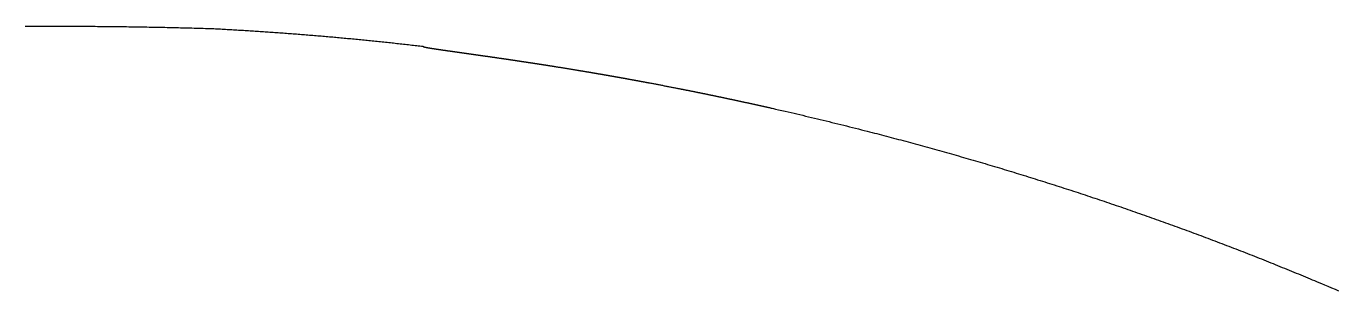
# Model space of a CAD drawing. Header units: millimetres. Extents: x 0 to 610, y 0 to 457.
# Drawn here: x 139.79 to 151.9, y 109.94 to 112.38 of the extents above; entities that cross this region are included whole.
import ezdxf

# ---------------------------------------------------------------- set-up
doc = ezdxf.new("R2010")
doc.units = ezdxf.units.MM
doc.layers.add('CUT_AIRCRAFT', color=7, linetype='Continuous')

msp = doc.modelspace()

# ---------------------------------------------------------------- linework, layer by layer
at = {"layer": 'CUT_AIRCRAFT'}
msp.add_lwpolyline([(139.78572, 112.38155), (139.80651, 112.38169), (139.82731, 112.38181), (139.8481, 112.38192), (139.86889, 112.38203), (139.88969, 112.38212), (139.91048, 112.38221), (139.93127, 112.38229), (139.95207, 112.38235), (139.97286, 112.38241), (139.99366, 112.38246), (140.01445, 112.3825), (140.03524, 112.38253), (140.05603, 112.38255), (140.07683, 112.38256), (140.09762, 112.38256), (140.11842, 112.38255), (140.13921, 112.38253), (140.16, 112.38251), (140.18079, 112.38247), (140.20159, 112.38242), (140.22238, 112.38237), (140.24317, 112.3823), (140.26396, 112.38223), (140.28475, 112.38215), (140.30554, 112.38205), (140.32633, 112.38195), (140.34713, 112.38184), (140.36792, 112.38172), (140.38871, 112.38159), (140.4095, 112.38145), (140.43029, 112.3813), (140.45108, 112.38114), (140.47187, 112.38098), (140.49266, 112.3808), (140.51345, 112.38061), (140.53424, 112.38042), (140.55503, 112.38021), (140.57582, 112.38), (140.59661, 112.37978), (140.6174, 112.37954), (140.63819, 112.3793), (140.65898, 112.37905), (140.67977, 112.37879), (140.70056, 112.37852), (140.72135, 112.37824), (140.74214, 112.37796), (140.76293, 112.37766), (140.78372, 112.37735), (140.80451, 112.37704), (140.8253, 112.37671), (140.84609, 112.37638), (140.86688, 112.37603), (140.88767, 112.37568), (140.90845, 112.37532), (140.92924, 112.37495), (140.95003, 112.37457), (140.97082, 112.37418), (140.99161, 112.37378), (141.01239, 112.37337), (141.03318, 112.37295), (141.05397, 112.37252), (141.07476, 112.37209), (141.09554, 112.37164), (141.11633, 112.37119), (141.13712, 112.37073), (141.1579, 112.37025), (141.17869, 112.36977), (141.19948, 112.36928), (141.22026, 112.36878), (141.24105, 112.36827), (141.26183, 112.36775), (141.28262, 112.36723), (141.3034, 112.36669), (141.32419, 112.36614), (141.34497, 112.36559), (141.36576, 112.36503), (141.38654, 112.36445), (141.40733, 112.36387), (141.42811, 112.36328), (141.4489, 112.36268), (141.46968, 112.36206), (141.49046, 112.36144), (141.51125, 112.36082), (141.52652, 112.36003), (141.54178, 112.35924), (141.55705, 112.35844), (141.57232, 112.35763), (141.58759, 112.35681), (141.60285, 112.35599), (141.61812, 112.35515), (141.63338, 112.35431), (141.64865, 112.35346), (141.66391, 112.35261), (141.67918, 112.35174), (141.69444, 112.35087), (141.7097, 112.34999), (141.72497, 112.3491), (141.74023, 112.3482), (141.75549, 112.3473), (141.77075, 112.34639), (141.78601, 112.34547), (141.80127, 112.34454), (141.81653, 112.34361), (141.83179, 112.34266), (141.84705, 112.34171), (141.86231, 112.34075), (141.87757, 112.33979), (141.89283, 112.33881), (141.90808, 112.33783), (141.92334, 112.33684), (141.93859, 112.33584), (141.95385, 112.33484), (141.9691, 112.33382), (141.98436, 112.3328), (141.99961, 112.33177), (142.01487, 112.33073), (142.03012, 112.32969), (142.04538, 112.32863), (142.06063, 112.32757), (142.07589, 112.32651), (142.09114, 112.32543), (142.10639, 112.32434), (142.12164, 112.32325), (142.1369, 112.32215), (142.15215, 112.32104), (142.1674, 112.31993), (142.18265, 112.3188), (142.1979, 112.31767), (142.21314, 112.31653), (142.22839, 112.31539), (142.24364, 112.31423), (142.25889, 112.31307), (142.27413, 112.3119), (142.28938, 112.31072), (142.30462, 112.30953), (142.31987, 112.30834), (142.33511, 112.30714), (142.35035, 112.30593), (142.3656, 112.30471), (142.38084, 112.30348), (142.39608, 112.30225), (142.41132, 112.30101), (142.42656, 112.29976), (142.4418, 112.2985), (142.45704, 112.29724), (142.47227, 112.29597), (142.48751, 112.29469), (142.50274, 112.2934), (142.51798, 112.2921), (142.53321, 112.2908), (142.54845, 112.28949), (142.56368, 112.28817), (142.57891, 112.28684), (142.59414, 112.2855), (142.60937, 112.28416), (142.6246, 112.28281), (142.63983, 112.28145), (142.65506, 112.28009), (142.67028, 112.27871), (142.68551, 112.27733), (142.70073, 112.27594), (142.71596, 112.27454), (142.73118, 112.27314), (142.74641, 112.27172), (142.76163, 112.2703), (142.77685, 112.26887), (142.79207, 112.26744), (142.80729, 112.26599), (142.82251, 112.26454), (142.83773, 112.26308), (142.85295, 112.26161), (142.86817, 112.26013), (142.88338, 112.25865), (142.8986, 112.25716), (142.91381, 112.25566), (142.92903, 112.25415), (142.94424, 112.25264), (142.95946, 112.25111), (142.97466, 112.24958), (142.98987, 112.24805), (143.00508, 112.2465), (143.02028, 112.24495), (143.03548, 112.24338), (143.05068, 112.24181), (143.06588, 112.24024), (143.08108, 112.23865), (143.09628, 112.23706), (143.11148, 112.23546), (143.12668, 112.23385), (143.14188, 112.23223), (143.15707, 112.23061), (143.17227, 112.22898), (143.18746, 112.22734), (143.20266, 112.22569), (143.21785, 112.22404), (143.23304, 112.22237), (143.24823, 112.2207), (143.26342, 112.21902), (143.27861, 112.21734), (143.2938, 112.21564), (143.30898, 112.21394), (143.32417, 112.21223), (143.33935, 112.21051), (143.35454, 112.20879), (143.36972, 112.20705), (143.3849, 112.20531), (143.40009, 112.20356), (143.41527, 112.2018), (143.43045, 112.20003), (143.44562, 112.19826), (143.4608, 112.19649), (143.4608, 112.19648), (143.46079, 112.19648), (143.46078, 112.19648), (143.46078, 112.19647), (143.46077, 112.19647), (143.46076, 112.19647), (143.46076, 112.19646), (143.46075, 112.19646), (143.46074, 112.19646), (143.46074, 112.19645), (143.46073, 112.19645), (143.46072, 112.19645), (143.46072, 112.19644), (143.46071, 112.19644), (143.4607, 112.19644), (143.4607, 112.19643), (143.46069, 112.19643), (143.46068, 112.19643), (143.46068, 112.19642), (143.46067, 112.19642), (143.46066, 112.19642), (143.46066, 112.19641), (143.46065, 112.19641), (143.46064, 112.19641), (143.46064, 112.1964), (143.46063, 112.1964), (143.46062, 112.1964), (143.46062, 112.19639), (143.46061, 112.19639), (143.4606, 112.19639), (143.4606, 112.19638), (143.46059, 112.19638), (143.46058, 112.19638), (143.46058, 112.19637), (143.46057, 112.19637), (143.46056, 112.19636), (143.46055, 112.19636), (143.46054, 112.19635), (143.46053, 112.19635), (143.46053, 112.19634), (143.46052, 112.19634), (143.46051, 112.19634), (143.46051, 112.19633), (143.4605, 112.19633), (143.46049, 112.19632), (143.46048, 112.19632), (143.46047, 112.19631), (143.46046, 112.19631), (143.46046, 112.1963), (143.46045, 112.1963), (143.46044, 112.19629), (143.46043, 112.19629), (143.46043, 112.19628), (143.46042, 112.19628), (143.46041, 112.19628), (143.46041, 112.19627), (143.4604, 112.19627), (143.46039, 112.19627), (143.46039, 112.19626), (143.46038, 112.19626), (143.46038, 112.19625), (143.46037, 112.19625), (143.46036, 112.19625), (143.46036, 112.19624), (143.46035, 112.19624), (143.46035, 112.19623), (143.46034, 112.19623), (143.46033, 112.19623), (143.46033, 112.19622), (143.46032, 112.19622), (143.46032, 112.19621), (143.46031, 112.19621), (143.4603, 112.19621), (143.4603, 112.1962), (143.46029, 112.1962), (143.46029, 112.19619), (143.46028, 112.19619), (143.46027, 112.19619), (143.46027, 112.19618), (143.46026, 112.19618), (143.46026, 112.19617), (143.46025, 112.19617), (143.46024, 112.19616), (143.46023, 112.19616), (143.46023, 112.19615), (143.46022, 112.19615), (143.46022, 112.19614), (143.46021, 112.19614), (143.46021, 112.19613), (143.4602, 112.19613), (143.46019, 112.19613), (143.46019, 112.19612), (143.46018, 112.19612), (143.46018, 112.19611), (143.46017, 112.19611), (143.46017, 112.1961), (143.46016, 112.1961), (143.46016, 112.19609), (143.46015, 112.19609), (143.46014, 112.19608), (143.46013, 112.19608), (143.46013, 112.19607), (143.46012, 112.19607), (143.46012, 112.19606), (143.46011, 112.19606), (143.46011, 112.19605), (143.4601, 112.19605), (143.4601, 112.19604), (143.46009, 112.19604), (143.46009, 112.19603), (143.46008, 112.19603), (143.46007, 112.19602), (143.46007, 112.19601), (143.46006, 112.19601), (143.46006, 112.196), (143.46005, 112.196), (143.46004, 112.19599), (143.46004, 112.19598), (143.46003, 112.19598), (143.46003, 112.19597), (143.46002, 112.19597), (143.46002, 112.19596), (143.46001, 112.19596), (143.46001, 112.19595), (143.46, 112.19595), (143.46, 112.19594), (143.45999, 112.19594), (143.45999, 112.19593), (143.45998, 112.19593), (143.45998, 112.19592), (143.45997, 112.19591), (143.45996, 112.1959), (143.45996, 112.19589), (143.45995, 112.19589), (143.45995, 112.19588), (143.45994, 112.19588), (143.45994, 112.19587), (143.45993, 112.19587), (143.45993, 112.19586), (143.45993, 112.19585), (143.45992, 112.19585), (143.45992, 112.19584), (143.45991, 112.19584), (143.45991, 112.19583), (143.4599, 112.19582), (143.4599, 112.19581), (143.45989, 112.1958), (143.45989, 112.19579), (143.45988, 112.19579), (143.45988, 112.19578), (143.45987, 112.19577), (143.45987, 112.19576), (143.45986, 112.19575), (143.45986, 112.19574), (143.45985, 112.19574), (143.45985, 112.19573), (143.45985, 112.19572), (143.45984, 112.19572), (143.45984, 112.19571), (143.45984, 112.1957), (143.45983, 112.19569), (143.45983, 112.19568), (143.45983, 112.19567), (143.45982, 112.19567), (143.45982, 112.19566), (143.45982, 112.19565), (143.45982, 112.19564), (143.45981, 112.19564), (143.45981, 112.19563), (143.45981, 112.19562), (143.45981, 112.19561), (143.4598, 112.19561), (143.4598, 112.1956), (143.4598, 112.19559), (143.4598, 112.19558), (143.4598, 112.19557), (143.45979, 112.19557), (143.45979, 112.19556), (143.45979, 112.19555), (143.45979, 112.19554), (143.45979, 112.19553), (143.45979, 112.19552), (143.45979, 112.19551), (143.45979, 112.1955), (143.45978, 112.1955), (143.45978, 112.19549), (143.45978, 112.19548), (143.45978, 112.19547), (143.45978, 112.19546), (143.45978, 112.19545), (143.45978, 112.19544), (143.45978, 112.19543), (143.45978, 112.19542), (143.45978, 112.19541), (143.45978, 112.1954), (143.45978, 112.19539), (143.45979, 112.19539), (143.45979, 112.19538), (143.45979, 112.19537), (143.45979, 112.19536), (143.45979, 112.19535), (143.45979, 112.19534), (143.45979, 112.19533), (143.45979, 112.19532), (143.4598, 112.19532), (143.4598, 112.19531), (143.4598, 112.1953), (143.4598, 112.19529), (143.4598, 112.19528), (143.45981, 112.19528), (143.45981, 112.19527), (143.45981, 112.19526), (143.45981, 112.19525), (143.45982, 112.19524), (143.45982, 112.19523), (143.45982, 112.19522), (143.45982, 112.19521), (143.45983, 112.19521), (143.45983, 112.1952), (143.45983, 112.19519), (143.45984, 112.19518), (143.45984, 112.19517), (143.45984, 112.19516), (143.45985, 112.19516), (143.45985, 112.19515), (143.45985, 112.19514), (143.45986, 112.19514), (143.45986, 112.19513), (143.45986, 112.19512), (143.45987, 112.19512), (143.45987, 112.19511), (143.45987, 112.1951), (143.45988, 112.1951), (143.45988, 112.19509), (143.45988, 112.19508), (143.45989, 112.19508), (143.45989, 112.19507), (143.45989, 112.19506), (143.4599, 112.19506), (143.4599, 112.19505), (143.45991, 112.19504), (143.45991, 112.19503), (143.45992, 112.19503), (143.45992, 112.19502), (143.45992, 112.19501), (143.45993, 112.19501), (143.45993, 112.195), (143.45994, 112.19499), (143.45995, 112.19498), (143.45996, 112.19497), (143.45997, 112.19495), (143.45997, 112.19494), (143.45998, 112.19493), (143.45999, 112.19492), (143.46, 112.1949), (143.46001, 112.19489), (143.46002, 112.19488), (143.46003, 112.19487), (143.46004, 112.19485), (143.46006, 112.19484), (143.46007, 112.19483), (143.46008, 112.19481), (143.46009, 112.1948), (143.46011, 112.19478), (143.46012, 112.19477), (143.46013, 112.19476), (143.46015, 112.19474), (143.46016, 112.19473), (143.46018, 112.19471), (143.46019, 112.1947), (143.46021, 112.19468), (143.46023, 112.19467), (143.46024, 112.19465), (143.46026, 112.19463), (143.46028, 112.19462), (143.4603, 112.1946), (143.46032, 112.19458), (143.46034, 112.19457), (143.46036, 112.19455), (143.46037, 112.19454), (143.46038, 112.19453), (143.46039, 112.19452), (143.4604, 112.19451), (143.46041, 112.19451), (143.46043, 112.1945), (143.46044, 112.19449), (143.46045, 112.19448), (143.46046, 112.19447), (143.46048, 112.19446), (143.46049, 112.19445), (143.4605, 112.19444), (143.46052, 112.19443), (143.46053, 112.19442), (143.46054, 112.19441), (143.46056, 112.1944), (143.46057, 112.19439), (143.46059, 112.19438), (143.4606, 112.19437), (143.46062, 112.19436), (143.46063, 112.19435), (143.46065, 112.19434), (143.46066, 112.19433), (143.46068, 112.19432), (143.46069, 112.1943), (143.46071, 112.19429), (143.46072, 112.19428), (143.46074, 112.19427), (143.46076, 112.19426), (143.46077, 112.19425), (143.46079, 112.19424), (143.4608, 112.19423), (143.46082, 112.19422), (143.46084, 112.19421), (143.46086, 112.1942), (143.46088, 112.19419), (143.46089, 112.19418), (143.46091, 112.19416), (143.46093, 112.19415), (143.46095, 112.19414), (143.46097, 112.19413), (143.46099, 112.19412), (143.46101, 112.19411), (143.46102, 112.1941), (143.46104, 112.19409), (143.46106, 112.19407), (143.46108, 112.19406), (143.4611, 112.19405), (143.46112, 112.19404), (143.46114, 112.19403), (143.46116, 112.19402), (143.46118, 112.19401), (143.4612, 112.19399), (143.46122, 112.19398), (143.46125, 112.19397), (143.46127, 112.19396), (143.46129, 112.19395), (143.46131, 112.19394), (143.46133, 112.19393), (143.46135, 112.19391), (143.46137, 112.1939), (143.46139, 112.19389), (143.46142, 112.19388), (143.46144, 112.19387), (143.46146, 112.19386), (143.46149, 112.19384), (143.46151, 112.19383), (143.46153, 112.19382), (143.46156, 112.19381), (143.46158, 112.1938), (143.46161, 112.19378), (143.46163, 112.19377), (143.46166, 112.19376), (143.46168, 112.19375), (143.46171, 112.19373), (143.46173, 112.19372), (143.46176, 112.19371), (143.46178, 112.1937), (143.46181, 112.19369), (143.46183, 112.19367), (143.46186, 112.19366), (143.46188, 112.19365), (143.46191, 112.19364), (143.46194, 112.19362), (143.46196, 112.19361), (143.46199, 112.1936), (143.46202, 112.19359), (143.46204, 112.19357), (143.46207, 112.19356), (143.4621, 112.19355), (143.46213, 112.19354), (143.46216, 112.19352), (143.46218, 112.19351), (143.46221, 112.1935), (143.46224, 112.19349), (143.46227, 112.19347), (143.4623, 112.19346), (143.46233, 112.19345), (143.46236, 112.19344), (143.46239, 112.19342), (143.46242, 112.19341), (143.46245, 112.1934), (143.46248, 112.19338), (143.46251, 112.19337), (143.46254, 112.19336), (143.46258, 112.19334), (143.46261, 112.19333), (143.46264, 112.19332), (143.46267, 112.1933), (143.4627, 112.19329), (143.46274, 112.19328), (143.46277, 112.19326), (143.4628, 112.19325), (143.46283, 112.19324), (143.46287, 112.19322), (143.4629, 112.19321), (143.46293, 112.1932), (143.46297, 112.19318), (143.463, 112.19317), (143.46304, 112.19316), (143.46307, 112.19314), (143.4631, 112.19313), (143.46314, 112.19311), (143.46317, 112.1931), (143.46321, 112.19309), (143.46324, 112.19307), (143.46328, 112.19306), (143.46331, 112.19305), (143.46335, 112.19303), (143.46339, 112.19302), (143.46343, 112.193), (143.46346, 112.19299), (143.4635, 112.19298), (143.46354, 112.19296), (143.46358, 112.19295), (143.46362, 112.19293), (143.46366, 112.19292), (143.46369, 112.1929), (143.46373, 112.19289), (143.46377, 112.19287), (143.46381, 112.19286), (143.46385, 112.19285), (143.46389, 112.19283), (143.46393, 112.19282), (143.46397, 112.1928), (143.46401, 112.19279), (143.46405, 112.19277), (143.4641, 112.19276), (143.46414, 112.19274), (143.46418, 112.19273), (143.46422, 112.19272), (143.46426, 112.1927), (143.4643, 112.19269), (143.46434, 112.19267), (143.46439, 112.19266), (143.46443, 112.19264), (143.46447, 112.19263), (143.46451, 112.19261), (143.46456, 112.1926), (143.4646, 112.19258), (143.46465, 112.19257), (143.46469, 112.19255), (143.46474, 112.19254), (143.46478, 112.19252), (143.46483, 112.19251), (143.46488, 112.19249), (143.46492, 112.19247), (143.46497, 112.19246), (143.46502, 112.19244), (143.46506, 112.19243), (143.46511, 112.19241), (143.46516, 112.1924), (143.46521, 112.19238), (143.46525, 112.19237), (143.4653, 112.19235), (143.46535, 112.19233), (143.4654, 112.19232), (143.46545, 112.1923), (143.4655, 112.19229), (143.46555, 112.19227), (143.46559, 112.19226), (143.46564, 112.19224), (143.46569, 112.19222), (143.46575, 112.19221), (143.4658, 112.19219), (143.46586, 112.19217), (143.46591, 112.19216), (143.46595, 112.19214), (143.46598, 112.19213), (143.46601, 112.19212), (143.46607, 112.19211), (143.46615, 112.19208), (143.46629, 112.19204), (143.46646, 112.19199), (143.46664, 112.19193), (143.46684, 112.19187), (143.46702, 112.19182), (143.4672, 112.19177), (143.46737, 112.19172), (143.46755, 112.19166), (143.46773, 112.19161), (143.46792, 112.19156), (143.46811, 112.19151), (143.4683, 112.19145), (143.4685, 112.1914), (143.46869, 112.19134), (143.46889, 112.19129), (143.46909, 112.19124), (143.46929, 112.19118), (143.46949, 112.19113), (143.4697, 112.19107), (143.46991, 112.19102), (143.47012, 112.19096), (143.47033, 112.19091), (143.47055, 112.19085), (143.47076, 112.19079), (143.47098, 112.19074), (143.47119, 112.19068), (143.47142, 112.19063), (143.47165, 112.19057), (143.47189, 112.19051), (143.47213, 112.19045), (143.47236, 112.19039), (143.47257, 112.19034), (143.47275, 112.1903), (143.47292, 112.19026), (143.47307, 112.19022), (143.47322, 112.19018), (143.47337, 112.19015), (143.47354, 112.19011), (143.47371, 112.19007), (143.47388, 112.19003), (143.47404, 112.18999), (143.47421, 112.18995), (143.47438, 112.18991), (143.47455, 112.18987), (143.47472, 112.18983), (143.47489, 112.18979), (143.47507, 112.18975), (143.47524, 112.18971), (143.47542, 112.18966), (143.47559, 112.18962), (143.47577, 112.18958), (143.47595, 112.18954), (143.47613, 112.1895), (143.47631, 112.18946), (143.47649, 112.18942), (143.47667, 112.18938), (143.47685, 112.18934), (143.47704, 112.1893), (143.47722, 112.18926), (143.47741, 112.18921), (143.4776, 112.18917), (143.47778, 112.18913), (143.47797, 112.18909), (143.47816, 112.18905), (143.47835, 112.18901), (143.47855, 112.18896), (143.47874, 112.18892), (143.47893, 112.18888), (143.47913, 112.18884), (143.47932, 112.18879), (143.47952, 112.18875), (143.47972, 112.18871), (143.47992, 112.18867), (143.48012, 112.18862), (143.48032, 112.18858), (143.48052, 112.18854), (143.48072, 112.18849), (143.48093, 112.18845), (143.48113, 112.18841), (143.48134, 112.18836), (143.48154, 112.18832), (143.48175, 112.18828), (143.48196, 112.18823), (143.48217, 112.18819), (143.48238, 112.18815), (143.48259, 112.1881), (143.48281, 112.18806), (143.48302, 112.18801), (143.48323, 112.18797), (143.48345, 112.18792), (143.48367, 112.18788), (143.48388, 112.18784), (143.4841, 112.18779), (143.48432, 112.18775), (143.48454, 112.1877), (143.48476, 112.18766), (143.48499, 112.18761), (143.48521, 112.18757), (143.48544, 112.18752), (143.48566, 112.18748), (143.48589, 112.18743), (143.48612, 112.18738), (143.48634, 112.18734), (143.48657, 112.18729), (143.4868, 112.18725), (143.48704, 112.1872), (143.48727, 112.18716), (143.4875, 112.18711), (143.48774, 112.18706), (143.48797, 112.18702), (143.48821, 112.18697), (143.48845, 112.18692), (143.48868, 112.18688), (143.48892, 112.18683), (143.48916, 112.18678), (143.4894, 112.18674), (143.48965, 112.18669), (143.48989, 112.18664), (143.49013, 112.1866), (143.49038, 112.18655), (143.49063, 112.1865), (143.49087, 112.18645), (143.49112, 112.18641), (143.49137, 112.18636), (143.49162, 112.18631), (143.49187, 112.18626), (143.49212, 112.18622), (143.49238, 112.18617), (143.49263, 112.18612), (143.49289, 112.18607), (143.49314, 112.18602), (143.4934, 112.18597), (143.49366, 112.18593), (143.49392, 112.18588), (143.49418, 112.18583), (143.49444, 112.18578), (143.4947, 112.18573), (143.49496, 112.18568), (143.49523, 112.18563), (143.49549, 112.18558), (143.49576, 112.18553), (143.49602, 112.18548), (143.49629, 112.18543), (143.49656, 112.18538), (143.49683, 112.18533), (143.4971, 112.18529), (143.49737, 112.18524), (143.49764, 112.18519), (143.49792, 112.18514), (143.49819, 112.18508), (143.49847, 112.18503), (143.49875, 112.18498), (143.49902, 112.18493), (143.4993, 112.18488), (143.49958, 112.18483), (143.49986, 112.18478), (143.50014, 112.18473), (143.50043, 112.18468), (143.50071, 112.18463), (143.50099, 112.18458), (143.50128, 112.18453), (143.50157, 112.18447), (143.50185, 112.18442), (143.50214, 112.18437), (143.50243, 112.18432), (143.50272, 112.18427), (143.50301, 112.18422), (143.5033, 112.18416), (143.5036, 112.18411), (143.50389, 112.18406), (143.50419, 112.18401), (143.50448, 112.18395), (143.50478, 112.1839), (143.50508, 112.18385), (143.50538, 112.1838), (143.50568, 112.18374), (143.50598, 112.18369), (143.50628, 112.18364), (143.50659, 112.18359), (143.50689, 112.18353), (143.50719, 112.18348), (143.5075, 112.18343), (143.50781, 112.18337), (143.50811, 112.18332), (143.50842, 112.18326), (143.50873, 112.18321), (143.50904, 112.18316), (143.50936, 112.1831), (143.50967, 112.18305), (143.50998, 112.18299), (143.5103, 112.18294), (143.51061, 112.18289), (143.51093, 112.18283), (143.51125, 112.18278), (143.51157, 112.18272), (143.51189, 112.18267), (143.51221, 112.18261), (143.51253, 112.18256), (143.51285, 112.1825), (143.51317, 112.18245), (143.5135, 112.18239), (143.51382, 112.18234), (143.51415, 112.18228), (143.51448, 112.18222), (143.51481, 112.18217), (143.51514, 112.18211), (143.51547, 112.18206), (143.5158, 112.182), (143.51613, 112.18194), (143.51647, 112.18189), (143.5168, 112.18183), (143.51713, 112.18178), (143.51746, 112.18172), (143.51779, 112.18167), (143.51813, 112.18161), (143.51848, 112.18155), (143.51886, 112.18149), (143.51922, 112.18142), (143.51956, 112.18137), (143.51985, 112.18132), (143.52007, 112.18128), (143.52031, 112.18124), (143.52067, 112.18118), (143.52123, 112.18109), (143.52207, 112.18095), (143.52313, 112.18078), (143.5243, 112.18058), (143.5255, 112.18039), (143.52664, 112.1802), (143.52774, 112.18002), (143.52882, 112.17984), (143.5299, 112.17967), (143.53101, 112.17949), (143.53214, 112.1793), (143.53329, 112.17912), (143.53445, 112.17893), (143.53561, 112.17874), (143.53678, 112.17856), (143.53796, 112.17837), (143.53914, 112.17818), (143.54033, 112.17799), (143.54153, 112.1778), (143.54274, 112.17761), (143.54397, 112.17742), (143.5452, 112.17722), (143.54644, 112.17703), (143.54769, 112.17683), (143.54893, 112.17664), (143.55018, 112.17644), (143.55143, 112.17624), (143.55272, 112.17605), (143.55404, 112.17584), (143.5554, 112.17563), (143.55676, 112.17542), (143.55806, 112.17522), (143.55923, 112.17504), (143.56023, 112.17488), (143.5611, 112.17475), (143.56191, 112.17462), (143.5627, 112.1745), (143.56354, 112.17437), (143.56441, 112.17424), (143.56529, 112.17411), (143.56618, 112.17397), (143.56706, 112.17384), (143.56793, 112.1737), (143.5688, 112.17357), (143.56966, 112.17344), (143.57053, 112.17331), (143.5714, 112.17317), (143.57228, 112.17304), (143.57315, 112.17291), (143.57402, 112.17278), (143.57489, 112.17265), (143.57576, 112.17251), (143.57663, 112.17238), (143.5775, 112.17225), (143.57838, 112.17212), (143.57925, 112.17199), (143.58012, 112.17186), (143.58099, 112.17173), (143.58186, 112.17159), (143.58274, 112.17146), (143.58361, 112.17133), (143.58448, 112.1712), (143.58535, 112.17107), (143.58622, 112.17094), (143.5871, 112.17081), (143.58797, 112.17068), (143.58884, 112.17055), (143.58972, 112.17042), (143.59059, 112.17029), (143.59147, 112.17016), (143.59234, 112.17003), (143.59321, 112.1699), (143.59409, 112.16977), (143.59496, 112.16964), (143.59583, 112.16951), (143.59671, 112.16938), (143.59758, 112.16925), (143.59846, 112.16912), (143.59933, 112.16899), (143.60021, 112.16886), (143.60108, 112.16873), (143.60196, 112.1686), (143.60283, 112.16847), (143.60371, 112.16834), (143.60458, 112.16821), (143.60546, 112.16808), (143.60633, 112.16796), (143.60721, 112.16783), (143.60808, 112.1677), (143.60896, 112.16757), (143.60983, 112.16744), (143.61071, 112.16731), (143.61158, 112.16718), (143.61246, 112.16705), (143.61333, 112.16692), (143.61421, 112.1668), (143.61508, 112.16667), (143.61596, 112.16654), (143.61684, 112.16641), (143.61771, 112.16628), (143.61859, 112.16615), (143.61947, 112.16603), (143.62034, 112.1659), (143.62122, 112.16577), (143.6221, 112.16564), (143.62297, 112.16551), (143.62385, 112.16539), (143.62473, 112.16526), (143.6256, 112.16513), (143.62648, 112.165), (143.62736, 112.16487), (143.62823, 112.16475), (143.62911, 112.16462), (143.62999, 112.16449), (143.63087, 112.16436), (143.63174, 112.16424), (143.63262, 112.16411), (143.6335, 112.16398), (143.63438, 112.16385), (143.63525, 112.16373), (143.63613, 112.1636), (143.63701, 112.16347), (143.63789, 112.16334), (143.63876, 112.16322), (143.63964, 112.16309), (143.64052, 112.16296), (143.6414, 112.16283), (143.64227, 112.16271), (143.64315, 112.16258), (143.64403, 112.16245), (143.64491, 112.16233), (143.64579, 112.1622), (143.64667, 112.16207), (143.64754, 112.16195), (143.64842, 112.16182), (143.6493, 112.16169), (143.65018, 112.16156), (143.65106, 112.16144), (143.65194, 112.16131), (143.65282, 112.16118), (143.65369, 112.16106), (143.65457, 112.16093), (143.65545, 112.1608), (143.65633, 112.16068), (143.65721, 112.16055), (143.65809, 112.16042), (143.65897, 112.1603), (143.65985, 112.16017), (143.66073, 112.16004), (143.66161, 112.15992), (143.66248, 112.15979), (143.66336, 112.15967), (143.66424, 112.15954), (143.66512, 112.15941), (143.666, 112.15929), (143.66688, 112.15916), (143.66776, 112.15903), (143.66864, 112.15891), (143.66952, 112.15878), (143.6704, 112.15866), (143.67128, 112.15853), (143.67216, 112.1584), (143.67304, 112.15828), (143.67392, 112.15815), (143.6748, 112.15802), (143.67568, 112.1579), (143.67656, 112.15777), (143.67744, 112.15765), (143.67832, 112.15752), (143.6792, 112.15739), (143.68008, 112.15727), (143.68096, 112.15714), (143.68184, 112.15702), (143.68272, 112.15689), (143.6836, 112.15676), (143.68448, 112.15664), (143.68536, 112.15651), (143.68624, 112.15639), (143.68712, 112.15626), (143.688, 112.15614), (143.68888, 112.15601), (143.68976, 112.15588), (143.69064, 112.15576), (143.69152, 112.15563), (143.6924, 112.15551), (143.69328, 112.15538), (143.69416, 112.15526), (143.69505, 112.15513), (143.69593, 112.155), (143.69681, 112.15488), (143.69769, 112.15475), (143.69857, 112.15463), (143.69945, 112.1545), (143.70033, 112.15438), (143.70121, 112.15425), (143.70209, 112.15412), (143.70297, 112.154), (143.70385, 112.15387), (143.70474, 112.15375), (143.70562, 112.15362), (143.7065, 112.1535), (143.70738, 112.15337), (143.70826, 112.15325), (143.70914, 112.15312), (143.71002, 112.153), (143.7109, 112.15287), (143.71178, 112.15274), (143.71267, 112.15262), (143.71355, 112.15249), (143.71443, 112.15237), (143.71532, 112.15224), (143.7162, 112.15212), (143.71707, 112.15199), (143.71794, 112.15187), (143.71881, 112.15175), (143.71969, 112.15162), (143.7206, 112.15149), (143.72154, 112.15136), (143.72247, 112.15123), (143.72335, 112.1511), (143.72413, 112.15099), (143.72479, 112.1509), (143.72548, 112.1508), (143.72638, 112.15067), (143.72765, 112.15049), (143.72943, 112.15024), (143.7316, 112.14993), (143.73396, 112.14959), (143.73636, 112.14925), (143.73864, 112.14893), (143.74082, 112.14862), (143.74294, 112.14832), (143.74506, 112.14802), (143.74721, 112.14772), (143.74938, 112.14741), (143.75157, 112.1471), (143.75376, 112.14679), (143.75595, 112.14648), (143.75812, 112.14617), (143.7603, 112.14586), (143.76247, 112.14555), (143.76464, 112.14525), (143.76681, 112.14494), (143.76899, 112.14463), (143.77118, 112.14432), (143.77336, 112.14401), (143.77555, 112.1437), (143.77773, 112.14339), (143.77988, 112.14309), (143.78202, 112.14279), (143.78416, 112.14248), (143.78634, 112.14218), (143.78859, 112.14186), (143.79092, 112.14153), (143.79323, 112.1412), (143.7954, 112.14089), (143.79731, 112.14062), (143.79887, 112.1404), (143.80018, 112.14022), (143.80134, 112.14005), (143.80249, 112.13989), (143.80371, 112.13972), (143.805, 112.13954), (143.80633, 112.13935), (143.80767, 112.13916), (143.80898, 112.13897), (143.81028, 112.13879), (143.81157, 112.13861), (143.81285, 112.13843), (143.81414, 112.13824), (143.81544, 112.13806), (143.81673, 112.13788), (143.81803, 112.13769), (143.81933, 112.13751), (143.82062, 112.13733), (143.82192, 112.13714), (143.82321, 112.13696), (143.82451, 112.13678), (143.82581, 112.13659), (143.8271, 112.13641), (143.8284, 112.13623), (143.82969, 112.13604), (143.83099, 112.13586), (143.83228, 112.13568), (143.83358, 112.13549), (143.83488, 112.13531), (143.83617, 112.13513), (143.83747, 112.13494), (143.83876, 112.13476), (143.84006, 112.13458), (143.84136, 112.13439), (143.84265, 112.13421), (143.84395, 112.13403), (143.84525, 112.13384), (143.84654, 112.13366), (143.84784, 112.13348), (143.84913, 112.13329), (143.85043, 112.13311), (143.85173, 112.13293), (143.85302, 112.13274), (143.85432, 112.13256), (143.85562, 112.13238), (143.85691, 112.13219), (143.85821, 112.13201), (143.85951, 112.13183), (143.8608, 112.13164), (143.8621, 112.13146), (143.8634, 112.13127), (143.86469, 112.13109), (143.86599, 112.13091), (143.86729, 112.13072), (143.86858, 112.13054), (143.86988, 112.13036), (143.87118, 112.13017), (143.87247, 112.12999), (143.87377, 112.12981), (143.87507, 112.12962), (143.87636, 112.12944), (143.87766, 112.12925), (143.87896, 112.12907), (143.88025, 112.12889), (143.88155, 112.1287), (143.88285, 112.12852), (143.88415, 112.12834), (143.88544, 112.12815), (143.88674, 112.12797), (143.88804, 112.12778), (143.88934, 112.1276), (143.89063, 112.12742), (143.89193, 112.12723), (143.89323, 112.12705), (143.89452, 112.12686), (143.89582, 112.12668), (143.89712, 112.1265), (143.89842, 112.12631), (143.89971, 112.12613), (143.90101, 112.12594), (143.90231, 112.12576), (143.90361, 112.12558), (143.9049, 112.12539), (143.9062, 112.12521), (143.9075, 112.12502), (143.9088, 112.12484), (143.91009, 112.12465), (143.91139, 112.12447), (143.91269, 112.12429), (143.91399, 112.1241), (143.91528, 112.12392), (143.91658, 112.12373), (143.91788, 112.12355), (143.91918, 112.12337), (143.92047, 112.12318), (143.92177, 112.123), (143.92307, 112.12281), (143.92437, 112.12263), (143.92566, 112.12244), (143.92696, 112.12226), (143.92826, 112.12207), (143.92956, 112.12189), (143.93086, 112.12171), (143.93215, 112.12152), (143.93345, 112.12134), (143.93475, 112.12115), (143.93605, 112.12097), (143.93735, 112.12078), (143.93864, 112.1206), (143.93994, 112.12041), (143.94124, 112.12023), (143.94254, 112.12004), (143.94384, 112.11986), (143.94513, 112.11967), (143.94643, 112.11949), (143.94773, 112.1193), (143.94903, 112.11912), (143.95033, 112.11894), (143.95162, 112.11875), (143.95292, 112.11857), (143.95422, 112.11838), (143.95552, 112.1182), (143.95682, 112.11801), (143.95812, 112.11783), (143.95941, 112.11764), (143.96071, 112.11746), (143.96201, 112.11727), (143.96331, 112.11709), (143.96461, 112.1169), (143.9659, 112.11672), (143.9672, 112.11653), (143.9685, 112.11635), (143.9698, 112.11616), (143.9711, 112.11597), (143.9724, 112.11579), (143.9737, 112.1156), (143.97499, 112.11542), (143.97629, 112.11523), (143.97759, 112.11505), (143.97889, 112.11486), (143.98019, 112.11468), (143.98149, 112.11449), (143.98278, 112.11431), (143.98408, 112.11412), (143.98538, 112.11394), (143.98668, 112.11375), (143.98798, 112.11357), (143.98928, 112.11338), (143.99058, 112.11319), (143.99187, 112.11301), (143.99317, 112.11282), (143.99447, 112.11264), (143.99577, 112.11245), (143.99707, 112.11227), (143.99837, 112.11208), (143.99967, 112.11189), (144.00096, 112.11171), (144.00226, 112.11152), (144.00356, 112.11134), (144.00486, 112.11115), (144.00616, 112.11097), (144.00746, 112.11078), (144.00876, 112.11059), (144.01006, 112.11041), (144.01135, 112.11022), (144.01265, 112.11004), (144.01395, 112.10985), (144.01525, 112.10966), (144.01655, 112.10948), (144.01785, 112.10929), (144.01915, 112.10911), (144.02045, 112.10892), (144.02174, 112.10873), (144.02304, 112.10855), (144.02434, 112.10836), (144.02564, 112.10818), (144.02695, 112.10799), (144.02826, 112.1078), (144.02956, 112.10761), (144.03084, 112.10743), (144.03211, 112.10725), (144.03338, 112.10707), (144.03468, 112.10688), (144.03603, 112.10668), (144.03745, 112.10648), (144.03886, 112.10628), (144.04015, 112.10609), (144.04123, 112.10594), (144.04208, 112.10582), (144.04299, 112.10569), (144.04432, 112.1055), (144.04643, 112.10519), (144.04956, 112.10474), (144.05349, 112.10418), (144.05783, 112.10355), (144.06223, 112.10292), (144.0664, 112.10232), (144.07036, 112.10175), (144.0742, 112.1012), (144.07803, 112.10064), (144.08192, 112.10008), (144.08587, 112.09951), (144.08985, 112.09894), (144.09383, 112.09836), (144.0978, 112.09779), (144.10175, 112.09722), (144.1057, 112.09665), (144.10964, 112.09608), (144.11358, 112.09551), (144.11753, 112.09494), (144.12148, 112.09436), (144.12544, 112.09379), (144.12941, 112.09321), (144.13337, 112.09264), (144.13732, 112.09207), (144.14125, 112.0915), (144.14514, 112.09093), (144.14904, 112.09036), (144.15299, 112.08979), (144.15705, 112.0892), (144.16122, 112.08859), (144.16537, 112.08799), (144.1693, 112.08741), (144.17286, 112.0869), (144.17591, 112.08645), (144.17857, 112.08606), (144.18103, 112.0857), (144.18347, 112.08535), (144.18601, 112.08498), (144.18866, 112.08459), (144.19136, 112.08419), (144.19408, 112.0838), (144.19676, 112.0834), (144.19941, 112.08302), (144.20205, 112.08263), (144.20469, 112.08224), (144.20733, 112.08186), (144.20998, 112.08147), (144.21264, 112.08108), (144.2153, 112.08069), (144.21795, 112.0803), (144.2206, 112.07991), (144.22326, 112.07952), (144.22591, 112.07913), (144.22856, 112.07874), (144.23121, 112.07835), (144.23386, 112.07796), (144.23652, 112.07757), (144.23917, 112.07718), (144.24182, 112.07679), (144.24447, 112.0764), (144.24713, 112.07601), (144.24978, 112.07562), (144.25243, 112.07523), (144.25508, 112.07483), (144.25774, 112.07444), (144.26039, 112.07405), (144.26304, 112.07366), (144.2657, 112.07327), (144.26835, 112.07287), (144.271, 112.07248), (144.27366, 112.07209), (144.27631, 112.0717), (144.27896, 112.0713), (144.28161, 112.07091), (144.28427, 112.07052), (144.28692, 112.07012), (144.28957, 112.06973), (144.29223, 112.06934), (144.29488, 112.06894), (144.29753, 112.06855), (144.30018, 112.06815), (144.30284, 112.06776), (144.30549, 112.06737), (144.30814, 112.06697), (144.3108, 112.06658), (144.31345, 112.06618), (144.3161, 112.06578), (144.31876, 112.06539), (144.32141, 112.06499), (144.32406, 112.0646), (144.32671, 112.0642), (144.32937, 112.06381), (144.33202, 112.06341), (144.33467, 112.06301), (144.33733, 112.06262), (144.33998, 112.06222), (144.34263, 112.06182), (144.34528, 112.06142), (144.34794, 112.06103), (144.35059, 112.06063), (144.35324, 112.06023), (144.3559, 112.05983), (144.35855, 112.05943), (144.3612, 112.05904), (144.36386, 112.05864), (144.36651, 112.05824), (144.36916, 112.05784), (144.37182, 112.05744), (144.37447, 112.05704), (144.37712, 112.05664), (144.37977, 112.05624), (144.38243, 112.05584), (144.38508, 112.05544), (144.38773, 112.05504), (144.39039, 112.05464), (144.39304, 112.05424), (144.39569, 112.05384), (144.39835, 112.05344), (144.401, 112.05304), (144.40365, 112.05264), (144.4063, 112.05223), (144.40896, 112.05183), (144.41161, 112.05143), (144.41426, 112.05103), (144.41692, 112.05063), (144.41957, 112.05022), (144.42222, 112.04982), (144.42487, 112.04942), (144.42753, 112.04901), (144.43018, 112.04861), (144.43283, 112.04821), (144.43549, 112.0478), (144.43814, 112.0474), (144.44079, 112.047), (144.44345, 112.04659), (144.4461, 112.04619), (144.44875, 112.04578), (144.4514, 112.04538), (144.45406, 112.04497), (144.45671, 112.04457), (144.45936, 112.04416), (144.46202, 112.04376), (144.46467, 112.04335), (144.46732, 112.04294), (144.46998, 112.04254), (144.47263, 112.04213), (144.47528, 112.04172), (144.47793, 112.04132), (144.48059, 112.04091), (144.48324, 112.0405), (144.48589, 112.04009), (144.48854, 112.03969), (144.4912, 112.03928), (144.49385, 112.03887), (144.4965, 112.03846), (144.49916, 112.03805), (144.50181, 112.03765), (144.50446, 112.03724), (144.50711, 112.03683), (144.50977, 112.03642), (144.51242, 112.03601), (144.51507, 112.0356), (144.51772, 112.03519), (144.52038, 112.03478), (144.52303, 112.03437), (144.52568, 112.03396), (144.52834, 112.03355), (144.53099, 112.03314), (144.53364, 112.03273), (144.53629, 112.03231), (144.53895, 112.0319), (144.5416, 112.03149), (144.54425, 112.03108), (144.5469, 112.03067), (144.54956, 112.03025), (144.55221, 112.02984), (144.55486, 112.02943), (144.55751, 112.02902), (144.56017, 112.0286), (144.56282, 112.02819), (144.56547, 112.02778), (144.56812, 112.02736), (144.57078, 112.02695), (144.57343, 112.02653), (144.57608, 112.02612), (144.57873, 112.0257), (144.58139, 112.02529), (144.58404, 112.02487), (144.58669, 112.02446), (144.58934, 112.02404), (144.59199, 112.02363), (144.59465, 112.02321), (144.5973, 112.0228), (144.59995, 112.02238), (144.6026, 112.02196), (144.60526, 112.02155), (144.60791, 112.02113), (144.61056, 112.02071), (144.61321, 112.02029), (144.61586, 112.01988), (144.61852, 112.01946), (144.62117, 112.01904), (144.62382, 112.01862), (144.62648, 112.0182), (144.62913, 112.01779), (144.63178, 112.01737), (144.63442, 112.01695), (144.63708, 112.01653), (144.63973, 112.01611), (144.6424, 112.01569), (144.64506, 112.01527), (144.64771, 112.01485), (144.65034, 112.01443), (144.65295, 112.01401), (144.65557, 112.0136), (144.65822, 112.01318), (144.66095, 112.01275), (144.66376, 112.0123), (144.66655, 112.01185), (144.66919, 112.01143), (144.67156, 112.01106), (144.67362, 112.01073), (144.67575, 112.01039), (144.67844, 112.00996), (144.68216, 112.00937), (144.68724, 112.00856), (144.69334, 112.00758), (144.7, 112.00652), (144.70673, 112.00544), (144.71315, 112.00441), (144.71931, 112.00342), (144.72531, 112.00246), (144.73129, 112.00149), (144.73735, 112.00052), (144.74349, 111.99953), (144.74967, 111.99853), (144.75585, 111.99753), (144.76201, 111.99653), (144.76815, 111.99553), (144.77428, 111.99454), (144.78041, 111.99354), (144.78653, 111.99255), (144.79266, 111.99155), (144.7988, 111.99055), (144.80496, 111.98954), (144.81113, 111.98853), (144.8173, 111.98752), (144.82343, 111.98652), (144.82951, 111.98552), (144.83553, 111.98453), (144.84156, 111.98354), (144.84771, 111.98253), (144.85406, 111.98148), (144.86065, 111.98039), (144.86718, 111.97931), (144.87328, 111.9783), (144.87861, 111.97742), (144.88291, 111.97671), (144.88642, 111.97613), (144.88952, 111.97561), (144.89256, 111.97511), (144.89583, 111.97456), (144.89931, 111.97398), (144.9029, 111.97339), (144.9065, 111.97279), (144.91005, 111.9722), (144.91354, 111.97161), (144.917, 111.97104), (144.92045, 111.97046), (144.92392, 111.96988), (144.92741, 111.9693), (144.9309, 111.96871), (144.9344, 111.96813), (144.93789, 111.96754), (144.94137, 111.96696), (144.94486, 111.96637), (144.94834, 111.96579), (144.95183, 111.9652), (144.95531, 111.96461), (144.9588, 111.96403), (144.96228, 111.96344), (144.96577, 111.96285), (144.96926, 111.96226), (144.97274, 111.96168), (144.97623, 111.96109), (144.97971, 111.9605), (144.9832, 111.95991), (144.98668, 111.95932), (144.99017, 111.95873), (144.99365, 111.95814), (144.99714, 111.95755), (145.00063, 111.95696), (145.00411, 111.95637), (145.0076, 111.95577), (145.01108, 111.95518), (145.01457, 111.95459), (145.01805, 111.95399), (145.02154, 111.9534), (145.02502, 111.95281), (145.02851, 111.95221), (145.03199, 111.95162), (145.03548, 111.95102), (145.03896, 111.95043), (145.04245, 111.94983), (145.04593, 111.94923), (145.04942, 111.94864), (145.0529, 111.94804), (145.05639, 111.94744), (145.05987, 111.94685), (145.06336, 111.94625), (145.06684, 111.94565), (145.07032, 111.94505), (145.07381, 111.94445), (145.07729, 111.94385), (145.08078, 111.94325), (145.08426, 111.94265), (145.08775, 111.94205), (145.09123, 111.94145), (145.09471, 111.94084), (145.0982, 111.94024), (145.10168, 111.93964), (145.10517, 111.93904), (145.10865, 111.93843), (145.11213, 111.93783), (145.11562, 111.93723), (145.1191, 111.93662), (145.12259, 111.93602), (145.12607, 111.93541), (145.12955, 111.9348), (145.13304, 111.9342), (145.13652, 111.93359), (145.14, 111.93299), (145.14349, 111.93238), (145.14697, 111.93177), (145.15045, 111.93116), (145.15394, 111.93055), (145.15742, 111.92994), (145.1609, 111.92934), (145.16439, 111.92873), (145.16787, 111.92812), (145.17135, 111.92751), (145.17483, 111.92689), (145.17832, 111.92628), (145.1818, 111.92567), (145.18528, 111.92506), (145.18877, 111.92445), (145.19225, 111.92383), (145.19573, 111.92322), (145.19921, 111.92261), (145.2027, 111.92199), (145.20618, 111.92138), (145.20966, 111.92076), (145.21314, 111.92015), (145.21662, 111.91953), (145.22011, 111.91892), (145.22359, 111.9183), (145.22707, 111.91768), (145.23055, 111.91707), (145.23404, 111.91645), (145.23752, 111.91583), (145.241, 111.91521), (145.24448, 111.9146), (145.24796, 111.91398), (145.25144, 111.91336), (145.25493, 111.91274), (145.25841, 111.91212), (145.26189, 111.9115), (145.26537, 111.91087), (145.26885, 111.91025), (145.27233, 111.90963), (145.27581, 111.90901), (145.2793, 111.90839), (145.28278, 111.90776), (145.28626, 111.90714), (145.28974, 111.90652), (145.29322, 111.90589), (145.2967, 111.90527), (145.30018, 111.90464), (145.30366, 111.90402), (145.30714, 111.90339), (145.31062, 111.90277), (145.3141, 111.90214), (145.31758, 111.90151), (145.32107, 111.90088), (145.32455, 111.90026), (145.32803, 111.89963), (145.33151, 111.899), (145.33499, 111.89837), (145.33847, 111.89774), (145.34195, 111.89711), (145.34543, 111.89648), (145.34891, 111.89585), (145.35239, 111.89522), (145.35587, 111.89459), (145.35935, 111.89396), (145.36283, 111.89333), (145.36631, 111.89269), (145.36979, 111.89206), (145.37327, 111.89143), (145.37675, 111.89079), (145.38023, 111.89016), (145.38371, 111.88953), (145.38718, 111.88889), (145.39066, 111.88826), (145.39414, 111.88762), (145.39762, 111.88698), (145.4011, 111.88635), (145.40458, 111.88571), (145.40806, 111.88507), (145.41154, 111.88444), (145.41502, 111.8838), (145.4185, 111.88316), (145.42198, 111.88252), (145.42545, 111.88188), (145.42893, 111.88124), (145.43241, 111.8806), (145.43589, 111.87996), (145.43937, 111.87932), (145.44285, 111.87868), (145.44632, 111.87804), (145.4498, 111.8774), (145.45328, 111.87676), (145.45676, 111.87611), (145.46024, 111.87547), (145.46372, 111.87483), (145.4672, 111.87418), (145.47067, 111.87354), (145.47415, 111.87289), (145.47763, 111.87225), (145.4811, 111.8716), (145.48458, 111.87096), (145.48805, 111.87031), (145.49154, 111.86966), (145.49503, 111.86901), (145.49852, 111.86836), (145.502, 111.86772), (145.50545, 111.86707), (145.50887, 111.86644), (145.5123, 111.8658), (145.51578, 111.86515), (145.51936, 111.86448), (145.52304, 111.86379), (145.5267, 111.8631), (145.53017, 111.86245), (145.53326, 111.86187), (145.53595, 111.86137), (145.53874, 111.86085), (145.54227, 111.86019), (145.54717, 111.85927), (145.55387, 111.85801), (145.56194, 111.85649), (145.57074, 111.85483), (145.57965, 111.85315), (145.58815, 111.85154), (145.59628, 111.85), (145.60421, 111.8485), (145.61212, 111.84699), (145.62013, 111.84547), (145.62824, 111.84392), (145.63641, 111.84237), (145.64458, 111.84081), (145.65273, 111.83925), (145.66085, 111.83769), (145.66895, 111.83614), (145.67704, 111.83459), (145.68514, 111.83303), (145.69324, 111.83147), (145.70136, 111.8299), (145.70949, 111.82833), (145.71765, 111.82675), (145.7258, 111.82517), (145.73391, 111.8236), (145.74194, 111.82204), (145.74989, 111.82049), (145.75786, 111.81894), (145.76598, 111.81736), (145.77438, 111.81572), (145.78308, 111.81402), (145.7917, 111.81233), (145.79977, 111.81074), (145.80681, 111.80936), (145.81251, 111.80824), (145.81719, 111.80732), (145.82131, 111.80651), (145.82536, 111.80571), (145.82971, 111.80485), (145.83434, 111.80394), (145.83911, 111.80299), (145.8439, 111.80205), (145.84861, 111.80111), (145.85325, 111.80019), (145.85785, 111.79928), (145.86244, 111.79837), (145.86706, 111.79746), (145.87169, 111.79654), (145.87634, 111.79561), (145.88098, 111.79469), (145.88562, 111.79376), (145.89026, 111.79284), (145.89489, 111.79192), (145.89952, 111.79099), (145.90415, 111.79007), (145.90879, 111.78914), (145.91342, 111.78821), (145.91806, 111.78728), (145.92269, 111.78636), (145.92732, 111.78543), (145.93196, 111.7845), (145.93659, 111.78357), (145.94122, 111.78264), (145.94586, 111.7817), (145.95049, 111.78077), (145.95512, 111.77984), (145.95975, 111.7789), (145.96439, 111.77797), (145.96902, 111.77703), (145.97365, 111.7761), (145.97828, 111.77516), (145.98292, 111.77422), (145.98755, 111.77328), (145.99218, 111.77235), (145.99681, 111.77141), (146.00144, 111.77047), (146.00607, 111.76952), (146.0107, 111.76858), (146.01534, 111.76764), (146.01997, 111.7667), (146.0246, 111.76575), (146.02923, 111.76481), (146.03386, 111.76386), (146.03849, 111.76292), (146.04312, 111.76197), (146.04775, 111.76102), (146.05238, 111.76008), (146.05701, 111.75913), (146.06164, 111.75818), (146.06627, 111.75723), (146.0709, 111.75628), (146.07553, 111.75533), (146.08016, 111.75437), (146.08479, 111.75342), (146.08941, 111.75247), (146.09404, 111.75151), (146.09867, 111.75056), (146.1033, 111.7496), (146.10793, 111.74865), (146.11256, 111.74769), (146.11719, 111.74673), (146.12181, 111.74577), (146.12644, 111.74482), (146.13107, 111.74386), (146.1357, 111.7429), (146.14033, 111.74193), (146.14495, 111.74097), (146.14958, 111.74001), (146.15421, 111.73905), (146.15883, 111.73808), (146.16346, 111.73712), (146.16809, 111.73615), (146.17272, 111.73519), (146.17734, 111.73422), (146.18197, 111.73325), (146.18659, 111.73229), (146.19122, 111.73132), (146.19585, 111.73035), (146.20047, 111.72938), (146.2051, 111.72841), (146.20972, 111.72743), (146.21435, 111.72646), (146.21897, 111.72549), (146.2236, 111.72452), (146.22822, 111.72354), (146.23285, 111.72257), (146.23747, 111.72159), (146.2421, 111.72061), (146.24672, 111.71964), (146.25135, 111.71866), (146.25597, 111.71768), (146.26059, 111.7167), (146.26522, 111.71572), (146.26984, 111.71474), (146.27447, 111.71376), (146.27909, 111.71278), (146.28371, 111.7118), (146.28834, 111.71081), (146.29296, 111.70983), (146.29758, 111.70884), (146.30221, 111.70786), (146.30683, 111.70687), (146.31145, 111.70589), (146.31607, 111.7049), (146.3207, 111.70391), (146.32532, 111.70292), (146.32994, 111.70193), (146.33456, 111.70094), (146.33918, 111.69995), (146.34381, 111.69896), (146.34843, 111.69797), (146.35305, 111.69697), (146.35767, 111.69598), (146.36229, 111.69499), (146.36691, 111.69399), (146.37153, 111.693), (146.37615, 111.692), (146.38077, 111.691), (146.38539, 111.69), (146.39001, 111.68901), (146.39463, 111.68801), (146.39925, 111.68701), (146.40387, 111.68601), (146.40849, 111.68501), (146.41311, 111.684), (146.41773, 111.683), (146.42235, 111.682), (146.42697, 111.68099), (146.43159, 111.67999), (146.43621, 111.67898), (146.44083, 111.67798), (146.44544, 111.67697), (146.45006, 111.67596), (146.45468, 111.67495), (146.4593, 111.67395), (146.46392, 111.67294), (146.46853, 111.67193), (146.47315, 111.67091), (146.47777, 111.6699), (146.48239, 111.66889), (146.487, 111.66788), (146.49162, 111.66686), (146.49624, 111.66585), (146.50086, 111.66483), (146.50547, 111.66382), (146.51009, 111.6628), (146.5147, 111.66178), (146.51932, 111.66077), (146.52394, 111.65975), (146.52855, 111.65873), (146.53317, 111.65771), (146.53778, 111.65669), (146.5424, 111.65567), (146.54701, 111.65465), (146.55163, 111.65362), (146.55625, 111.6526), (146.56086, 111.65157), (146.56547, 111.65055), (146.57009, 111.64953), (146.5747, 111.6485), (146.57932, 111.64747), (146.58393, 111.64644), (146.58855, 111.64541), (146.59317, 111.64438), (146.59778, 111.64336), (146.60239, 111.64233), (146.60698, 111.6413), (146.61158, 111.64027), (146.61619, 111.63924), (146.62084, 111.6382), (146.62553, 111.63715), (146.6302, 111.6361), (146.63481, 111.63507), (146.63929, 111.63406), (146.64363, 111.63309), (146.648, 111.6321), (146.65263, 111.63106), (146.65774, 111.62991), (146.66337, 111.62864), (146.66887, 111.62739), (146.67342, 111.62637), (146.67618, 111.62575), (146.67699, 111.62557), (146.67828, 111.62529), (146.68313, 111.62419), (146.69463, 111.62158), (146.71483, 111.61698), (146.74168, 111.61086), (146.77209, 111.60391), (146.80297, 111.59683), (146.83189, 111.59017), (146.85903, 111.58388), (146.8852, 111.57779), (146.91123, 111.5717), (146.93779, 111.56547), (146.96482, 111.55911), (146.9921, 111.55267), (147.01941, 111.54619), (147.04657, 111.53972), (147.07361, 111.53326), (147.10056, 111.52679), (147.12749, 111.5203), (147.15445, 111.51378), (147.18143, 111.50723), (147.20845, 111.50064), (147.23548, 111.49403), (147.26253, 111.48738), (147.28956, 111.48072), (147.31652, 111.47405), (147.34338, 111.46737), (147.37014, 111.46071), (147.39691, 111.45401), (147.42387, 111.44723), (147.45119, 111.44034), (147.4789, 111.43332), (147.50651, 111.4263), (147.53338, 111.41945), (147.5589, 111.41292), (147.58265, 111.40683), (147.60504, 111.40106), (147.6267, 111.39546), (147.64825, 111.38987), (147.6702, 111.38416), (147.69251, 111.37834), (147.71501, 111.37246), (147.73754, 111.36655), (147.75995, 111.36066), (147.78226, 111.35477), (147.80451, 111.34888), (147.82675, 111.34297), (147.84902, 111.33704), (147.8713, 111.33109), (147.8936, 111.32512), (147.91589, 111.31913), (147.93818, 111.31313), (147.96045, 111.30711), (147.98271, 111.30107), (148.00497, 111.29502), (148.02722, 111.28896), (148.04948, 111.28287), (148.07173, 111.27677), (148.09397, 111.27065), (148.11621, 111.26452), (148.13845, 111.25837), (148.16068, 111.2522), (148.1829, 111.24602), (148.20512, 111.23982), (148.22734, 111.2336), (148.24955, 111.22737), (148.27176, 111.22112), (148.29397, 111.21485), (148.31618, 111.20857), (148.33838, 111.20226), (148.36058, 111.19595), (148.38277, 111.18961), (148.40496, 111.18326), (148.42714, 111.17689), (148.44932, 111.17051), (148.47149, 111.16411), (148.49366, 111.15769), (148.51582, 111.15126), (148.53798, 111.14481), (148.56013, 111.13834), (148.58228, 111.13186), (148.60443, 111.12536), (148.62657, 111.11884), (148.6487, 111.11231), (148.67083, 111.10575), (148.69296, 111.09919), (148.71508, 111.0926), (148.73719, 111.086), (148.7593, 111.07939), (148.78141, 111.07276), (148.80351, 111.06611), (148.8256, 111.05944), (148.84769, 111.05276), (148.86978, 111.04606), (148.89186, 111.03934), (148.91393, 111.03261), (148.936, 111.02586), (148.95807, 111.01909), (148.98013, 111.01231), (149.00219, 111.00551), (149.02424, 110.99869), (149.04629, 110.99185), (149.06834, 110.985), (149.09038, 110.97813), (149.11241, 110.97125), (149.13444, 110.96435), (149.15646, 110.95743), (149.17848, 110.95049), (149.2005, 110.94354), (149.2225, 110.93657), (149.24451, 110.92959), (149.2665, 110.92259), (149.2885, 110.91557), (149.31048, 110.90853), (149.33246, 110.90148), (149.35444, 110.89441), (149.37641, 110.88733), (149.39838, 110.88022), (149.42034, 110.8731), (149.44229, 110.86597), (149.46424, 110.85881), (149.48618, 110.85165), (149.50812, 110.84446), (149.53005, 110.83726), (149.55198, 110.83004), (149.5739, 110.8228), (149.59582, 110.81554), (149.61773, 110.80827), (149.63963, 110.80099), (149.66153, 110.79368), (149.68343, 110.78636), (149.70532, 110.77902), (149.7272, 110.77167), (149.74908, 110.7643), (149.77095, 110.75691), (149.79282, 110.7495), (149.81468, 110.74208), (149.83653, 110.73464), (149.85838, 110.72718), (149.88023, 110.71971), (149.90207, 110.71222), (149.9239, 110.70471), (149.94572, 110.69719), (149.96755, 110.68964), (149.98936, 110.68209), (150.01117, 110.67451), (150.03297, 110.66692), (150.05477, 110.65931), (150.07656, 110.65168), (150.09835, 110.64404), (150.12013, 110.63638), (150.1419, 110.6287), (150.16367, 110.62101), (150.18543, 110.6133), (150.20718, 110.60557), (150.22893, 110.59783), (150.25068, 110.59006), (150.27241, 110.58229), (150.29414, 110.57449), (150.31587, 110.56668), (150.33759, 110.55885), (150.3593, 110.551), (150.38101, 110.54313), (150.40271, 110.53525), (150.4244, 110.52736), (150.44608, 110.51944), (150.46776, 110.51151), (150.48944, 110.50356), (150.51111, 110.4956), (150.53277, 110.48761), (150.55442, 110.47961), (150.57607, 110.4716), (150.59771, 110.46356), (150.61935, 110.45551), (150.64098, 110.44744), (150.6626, 110.43935), (150.68422, 110.43125), (150.70583, 110.42313), (150.72743, 110.41499), (150.74903, 110.40684), (150.77062, 110.39867), (150.7922, 110.39048), (150.81378, 110.38227), (150.83535, 110.37405), (150.85692, 110.36581), (150.87847, 110.35755), (150.90003, 110.34928), (150.92157, 110.34099), (150.94311, 110.33268), (150.96464, 110.32435), (150.98616, 110.31601), (151.00768, 110.30764), (151.0292, 110.29927), (151.0507, 110.29087), (151.0722, 110.28246), (151.09369, 110.27403), (151.11516, 110.26558), (151.13664, 110.25712), (151.1581, 110.24864), (151.17956, 110.24015), (151.20101, 110.23163), (151.22245, 110.2231), (151.24389, 110.21455), (151.26533, 110.20598), (151.28675, 110.1974), (151.30817, 110.1888), (151.32958, 110.18018), (151.35097, 110.17155), (151.37236, 110.1629), (151.39375, 110.15423), (151.41515, 110.14553), (151.43656, 110.13681), (151.45795, 110.12808), (151.47931, 110.11934), (151.50061, 110.11061), (151.52183, 110.10188), (151.54307, 110.09313), (151.56441, 110.08432), (151.58595, 110.0754), (151.60772, 110.06636), (151.62942, 110.05733), (151.6507, 110.04847), (151.67118, 110.03992), (151.69079, 110.03171), (151.71061, 110.0234), (151.73199, 110.01441), (151.75629, 110.00415), (151.78443, 109.99224), (151.81549, 109.97906), (151.84811, 109.96519), (151.88092, 109.95118), (151.91285, 109.93751)], dxfattribs=at)

doc.saveas('drawing.dxf')
